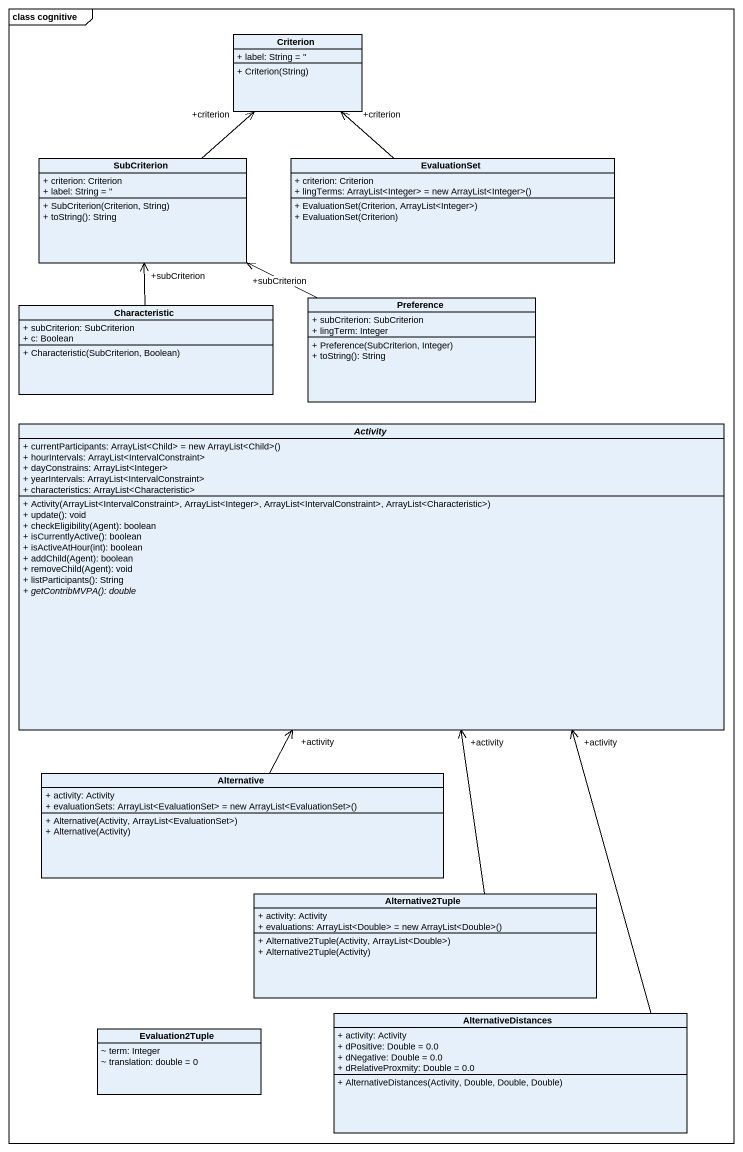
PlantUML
@startuml
mainframe class cognitive
hide circle
hide empty members
skinparam classAttributeIconSize 0
class Criterion {
  + label: String = ''
  + Criterion(String)
}
class SubCriterion {
  + criterion: Criterion
  + label: String = ''
  + SubCriterion(Criterion, String)
  + toString(): String
}
class EvaluationSet {
  + criterion: Criterion
  {field} + lingTerms: ArrayList<Integer> = new ArrayList<Integer>()
  + EvaluationSet(Criterion, ArrayList<Integer>)
  + EvaluationSet(Criterion)
}
class Characteristic {
  + subCriterion: SubCriterion
  + c: Boolean
  + Characteristic(SubCriterion, Boolean)
}
class Preference {
  + subCriterion: SubCriterion
  + lingTerm: Integer
  + Preference(SubCriterion, Integer)
  + toString(): String
}
abstract class Activity {
  {field} + currentParticipants: ArrayList<Child> = new ArrayList<Child>()
  + hourIntervals: ArrayList<IntervalConstraint>
  + dayConstrains: ArrayList<Integer>
  + yearIntervals: ArrayList<IntervalConstraint>
  + characteristics: ArrayList<Characteristic>
  + Activity(ArrayList<IntervalConstraint>, ArrayList<Integer>, ArrayList<IntervalConstraint>, ArrayList<Characteristic>)
  + update(): void
  + checkEligibility(Agent): boolean
  + isCurrentlyActive(): boolean
  + isActiveAtHour(int): boolean
  + addChild(Agent): boolean
  + removeChild(Agent): void
  + listParticipants(): String
  {abstract} + getContribMVPA(): double
}
class Alternative {
  + activity: Activity
  {field} + evaluationSets: ArrayList<EvaluationSet> = new ArrayList<EvaluationSet>()
  + Alternative(Activity, ArrayList<EvaluationSet>)
  + Alternative(Activity)
}
class Alternative2Tuple {
  + activity: Activity
  {field} + evaluations: ArrayList<Double> = new ArrayList<Double>()
  + Alternative2Tuple(Activity, ArrayList<Double>)
  + Alternative2Tuple(Activity)
}
class Evaluation2Tuple {
  ~ term: Integer
  ~ translation: double = 0
}
class AlternativeDistances {
  + activity: Activity
  + dPositive: Double = 0.0
  + dNegative: Double = 0.0
  + dRelativeProxmity: Double = 0.0
  + AlternativeDistances(Activity, Double, Double, Double)
}
SubCriterion -up-> "+criterion" Criterion
EvaluationSet -up-> "+criterion" Criterion
Characteristic -up-> "+subCriterion" SubCriterion
Preference -left-> "+subCriterion" SubCriterion
Alternative -up-> "+activity" Activity
Alternative2Tuple -up-> "+activity" Activity
AlternativeDistances -up-> "+activity" Activity
@enduml
